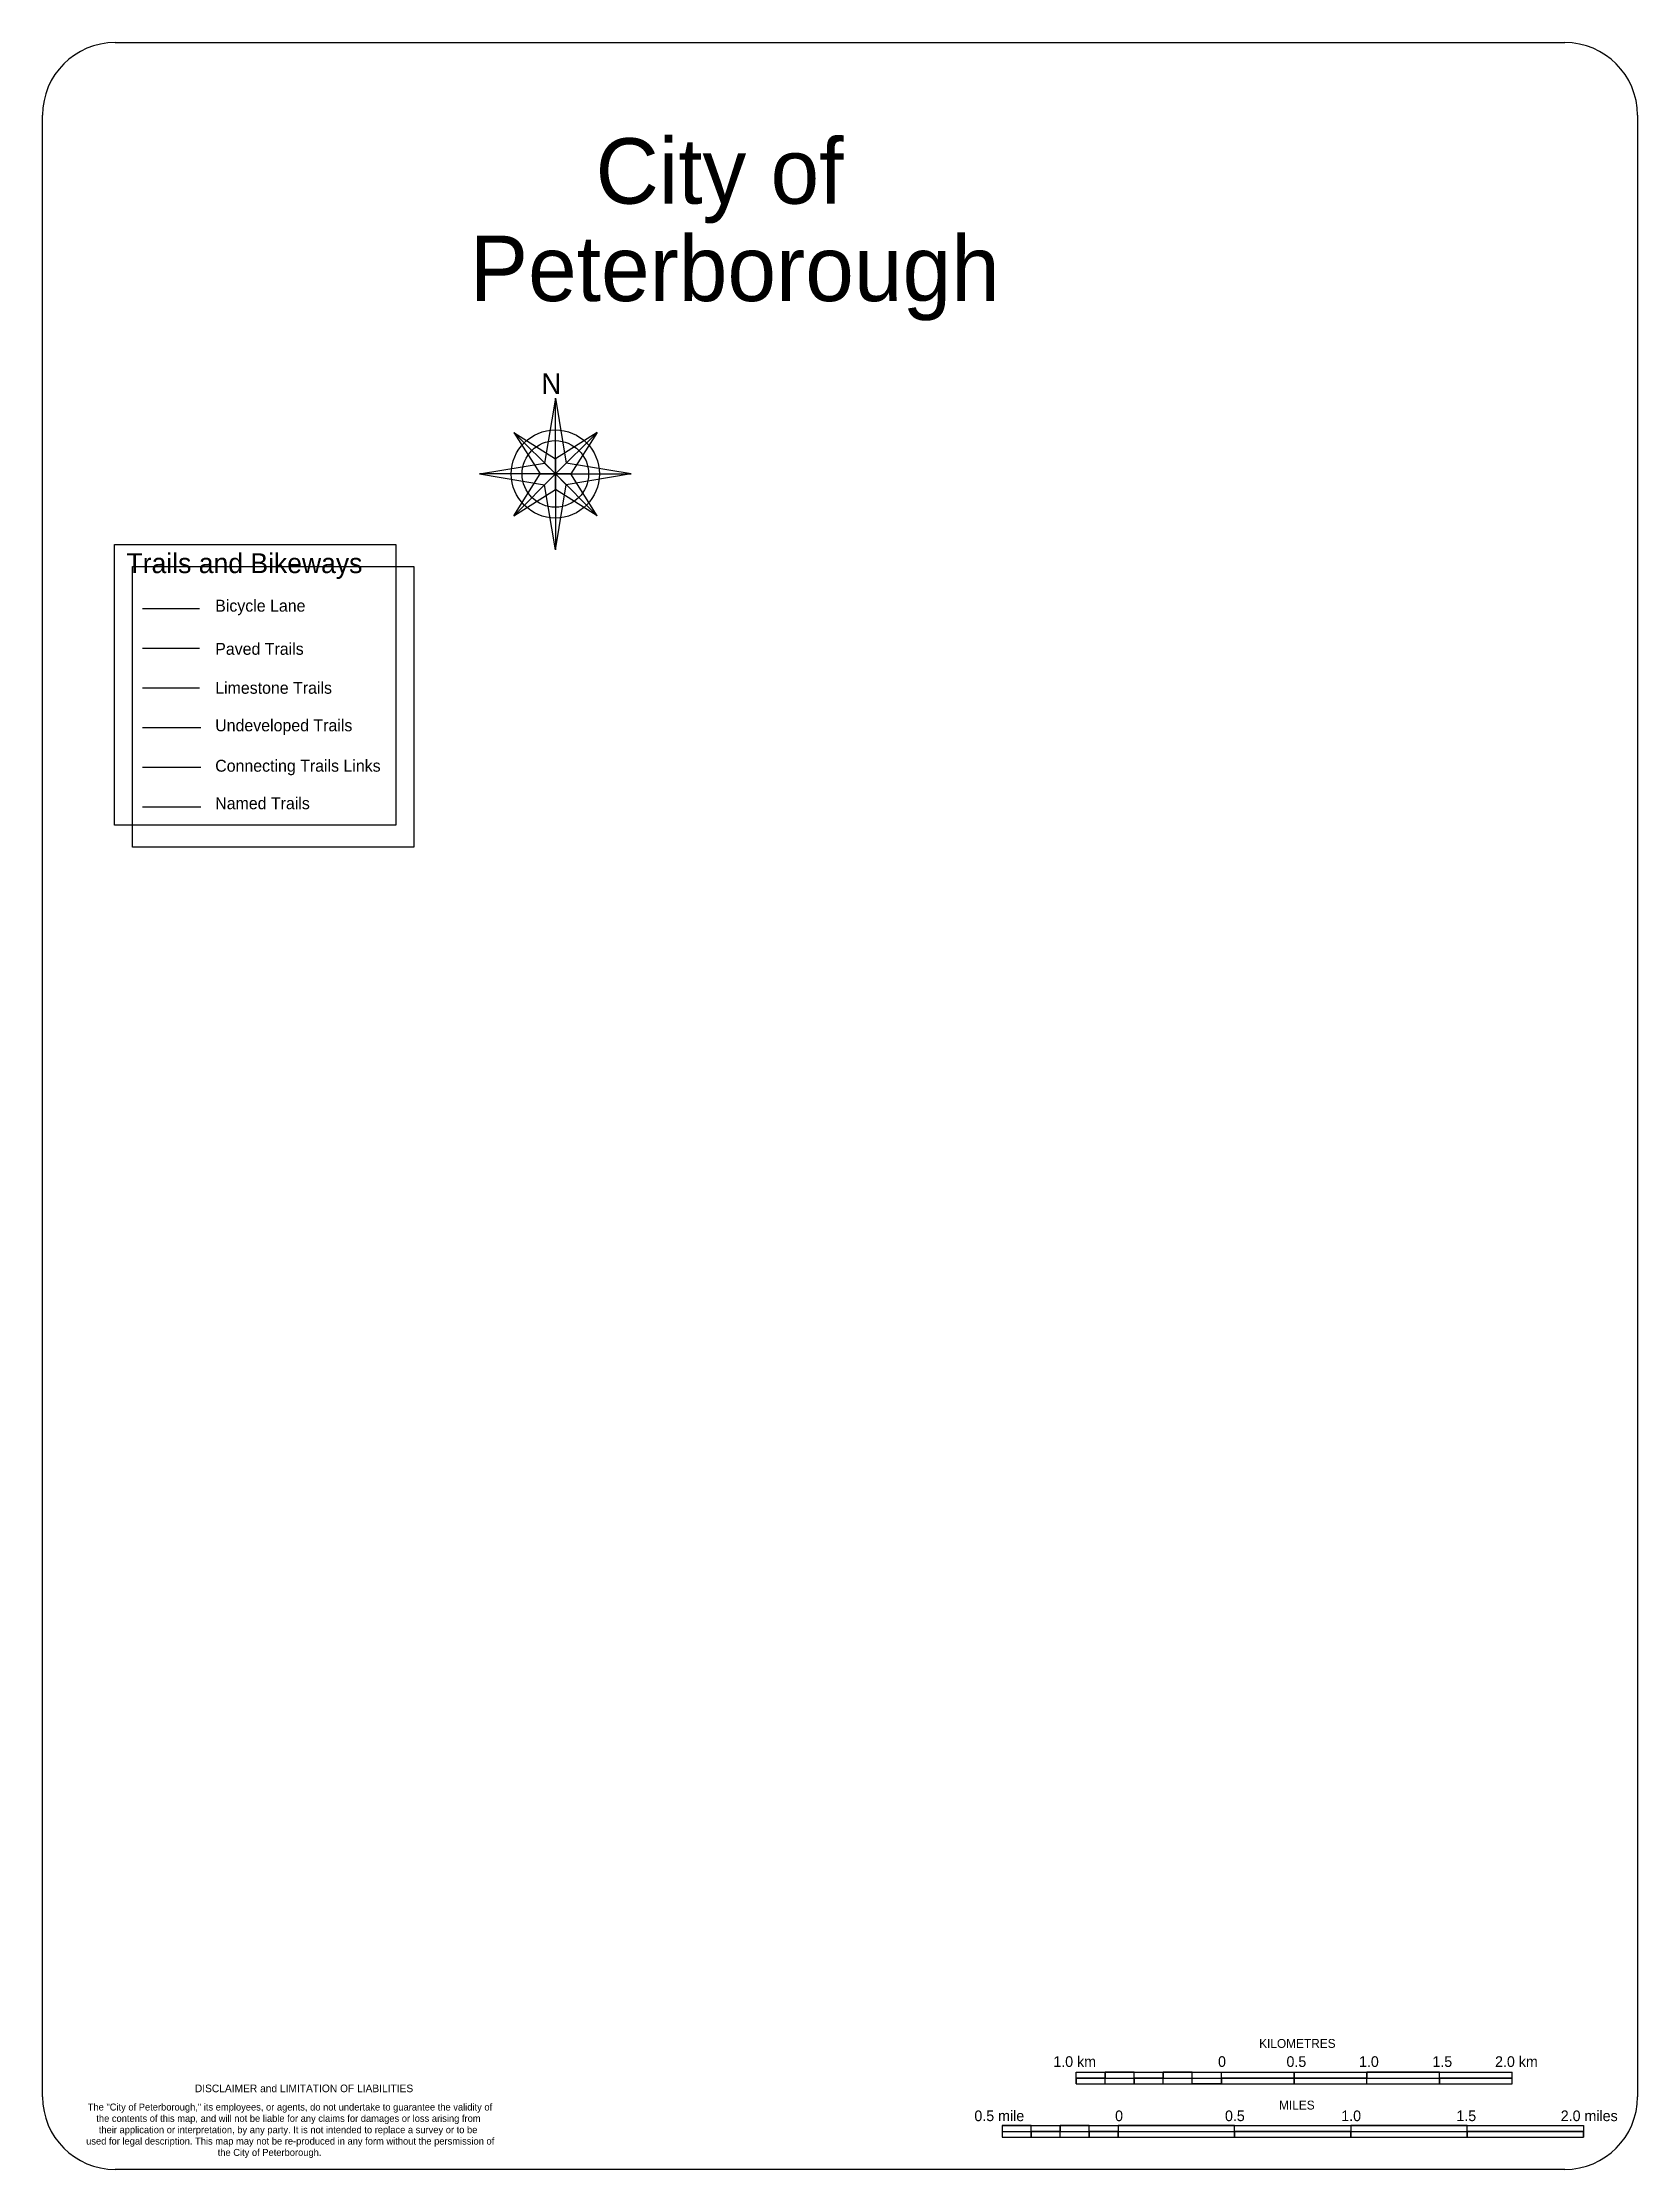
# Model space of a CAD drawing. Extents: x 714300 to 1577446, y 4912473 to 9776548.
# Drawn here: x 1566473 to 1577446, y 9761919 to 9776548 of the extents above; entities outside this region: 3.
import ezdxf

# ---------------------------------------------------------------- set-up
doc = ezdxf.new("R2010")
doc.units = 0
for name, color, linetype in [('dumps', 7, 'Continuous'), ('gvnt buildings', 7, 'Continuous'), ('Local-inln-MED', 7, 'Continuous'), ('private road', 7, 'Continuous'), ('retirement homes', 7, 'Continuous'), ('Rotary_Plan', 7, 'Continuous'), ('Ward 4 text', 7, 'Continuous'), ('warfs', 7, 'Continuous')]:
    doc.layers.add(name, color=color, linetype=linetype)

msp = doc.modelspace()

# ---------------------------------------------------------------- linework, layer by layer
at = {"layer": 'dumps'}
for p, q in [((1573583, 9762587), (1576583, 9762587)), ((1573583, 9762507), (1573583, 9762587)), ((1573583, 9762547), (1576583, 9762547)), ((1573583, 9762507), (1576583, 9762507)), ((1573783, 9762507), (1573783, 9762587)), ((1573783, 9762547), (1573783, 9762547)), ((1573983, 9762507), (1573983, 9762587)), ((1573983, 9762547), (1573983, 9762547)), ((1574183, 9762507), (1574183, 9762587)), ((1574183, 9762547), (1574183, 9762547)), ((1574383, 9762507), (1574383, 9762587)), ((1574383, 9762547), (1574383, 9762547)), ((1574583, 9762507), (1574583, 9762587)), ((1574583, 9762547), (1574583, 9762547)), ((1575083, 9762507), (1575083, 9762587)), ((1575083, 9762547), (1575083, 9762547)), ((1575583, 9762507), (1575583, 9762587)), ((1575583, 9762547), (1575583, 9762547)), ((1576083, 9762507), (1576083, 9762587)), ((1576083, 9762547), (1576083, 9762547)), ((1576583, 9762507), (1576583, 9762587)), ((1573074, 9762220), (1577074, 9762220)), ((1573074, 9762220), (1573074, 9762141)), ((1573274, 9762220), (1573074, 9762220)), ((1573074, 9762220), (1573074, 9762180)), ((1573274, 9762141), (1573274, 9762220)), ((1573274, 9762180), (1573274, 9762220)), ((1573474, 9762141), (1573474, 9762220)), ((1573674, 9762220), (1573474, 9762220)), ((1573474, 9762220), (1573474, 9762180)), ((1573674, 9762141), (1573674, 9762220)), ((1573674, 9762180), (1573674, 9762220)), ((1573874, 9762220), (1573874, 9762141)), ((1574674, 9762220), (1573874, 9762220)), ((1573874, 9762220), (1573874, 9762180)), ((1574674, 9762141), (1574674, 9762220)), ((1574674, 9762180), (1574674, 9762220)), ((1575474, 9762220), (1575474, 9762141)), ((1576274, 9762220), (1575474, 9762220)), ((1575474, 9762220), (1575474, 9762180)), ((1576274, 9762141), (1576274, 9762220)), ((1576274, 9762180), (1576274, 9762220)), ((1577074, 9762220), (1577074, 9762141)), ((1573074, 9762180), (1573474, 9762180)), ((1573074, 9762180), (1573274, 9762180)), ((1573074, 9762141), (1577074, 9762141)), ((1573474, 9762180), (1573274, 9762180)), ((1573274, 9762180), (1573274, 9762141)), ((1573274, 9762141), (1573474, 9762141)), ((1573474, 9762180), (1573874, 9762180)), ((1573474, 9762180), (1573674, 9762180)), ((1573474, 9762141), (1573474, 9762180)), ((1573874, 9762180), (1573674, 9762180)), ((1573674, 9762180), (1573674, 9762141)), ((1573674, 9762141), (1573874, 9762141)), ((1573874, 9762180), (1574674, 9762180)), ((1573874, 9762180), (1577074, 9762180)), ((1573874, 9762141), (1573874, 9762180)), ((1575474, 9762180), (1574674, 9762180)), ((1574674, 9762180), (1574674, 9762141)), ((1574674, 9762141), (1575474, 9762141)), ((1575474, 9762141), (1575474, 9762180)), ((1575474, 9762180), (1576274, 9762180)), ((1577074, 9762180), (1576274, 9762180)), ((1576274, 9762180), (1576274, 9762141)), ((1576274, 9762141), (1577074, 9762141)), ((1577074, 9762141), (1577074, 9762180))]:
    msp.add_line(p, q, dxfattribs=at)
for points in [[(1573583, 9762507), (1573783, 9762507), (1573783, 9762547), (1573583, 9762547)], [(1573783, 9762547), (1573983, 9762547), (1573983, 9762587), (1573783, 9762587)], [(1573983, 9762547), (1574183, 9762547), (1574183, 9762547), (1573983, 9762547)], [(1573983, 9762507), (1574183, 9762507), (1574183, 9762547), (1573983, 9762547)], [(1574183, 9762547), (1574383, 9762547), (1574383, 9762587), (1574183, 9762587)], [(1574383, 9762547), (1574583, 9762547), (1574583, 9762507), (1574383, 9762507)], [(1574583, 9762587), (1575083, 9762587), (1575083, 9762547), (1574583, 9762547)], [(1575083, 9762507), (1575583, 9762507), (1575583, 9762547), (1575083, 9762547)], [(1575583, 9762547), (1576083, 9762547), (1576083, 9762587), (1575583, 9762587)], [(1576083, 9762507), (1576583, 9762507), (1576583, 9762547), (1576083, 9762547)]]:
    msp.add_lwpolyline(points, close=True, dxfattribs=at)
at = {"layer": 'gvnt buildings'}
for points in [[(1566973, 9776548), (1576946, 9776548)], [(1566473, 9762419), (1566473, 9776048)], [(1577446, 9776048), (1577446, 9762419)], [(1576946, 9761919), (1566973, 9761919)]]:
    msp.add_lwpolyline(points, dxfattribs=at)
for centre, start, end in [((1566973, 9776048), 90, 180), ((1576946, 9776048), 0, 90), ((1566973, 9762419), 180, 270), ((1576946, 9762419), 270, 0)]:
    msp.add_arc(centre, 500, start, end, dxfattribs=at)
at = {"layer": 'Local-inln-MED'}
msp.add_lwpolyline([(1567093, 9772945), (1569028, 9772945), (1569028, 9771015), (1567093, 9771015)], close=True, dxfattribs=at)
at = {"layer": 'private road'}
for p, q in [((1567160, 9772655), (1567552, 9772655)), ((1567160, 9772382), (1567552, 9772382)), ((1567160, 9772110), (1567552, 9772110)), ((1567160, 9771837), (1567562, 9771837)), ((1567160, 9771564), (1567562, 9771564))]:
    msp.add_line(p, q, dxfattribs=at)
msp.add_lwpolyline([(1566969, 9773096), (1568904, 9773096), (1568904, 9771166), (1566969, 9771166)], close=True, dxfattribs=at)
at = {"layer": 'Rotary_Plan'}
for points in [[(716074, 4915507), (716060, 4915622), (716049, 4915766), (716055, 4915894), (716071, 4916016), (716113, 4916155), (716145, 4916294), (716177, 4916438), (716215, 4916571), (716247, 4916710), (716279, 4916859), (716321, 4916971), (716390, 4917088), (716460, 4917179), (716524, 4917259), (716623, 4917353)], [(715527, 4914346), (715616, 4914413), (715658, 4914441), (715689, 4914454), (715724, 4914468), (715762, 4914481), (715799, 4914494), (715845, 4914511), (715889, 4914534), (715975, 4914608), (716028, 4914688), (716055, 4914790), (716060, 4914912), (716071, 4915008), (716087, 4915168), (716103, 4915280), (716103, 4915382), (716083, 4915460)], [(714306, 4912473), (714300, 4912654), (714320, 4912750), (714376, 4912856), (714688, 4913221), (714738, 4913291), (714762, 4913335), (715046, 4913881), (715112, 4913987), (715265, 4914140), (715434, 4914276), (715466, 4914300)]]:
    msp.add_lwpolyline(points, dxfattribs=at)
at = {"layer": 'Ward 4 text'}
msp.add_line((1567160, 9771291), (1567562, 9771291), dxfattribs=at)
at = {"layer": 'warfs'}
for points in [[(1570001, 9773581), (1570001, 9774103), (1569927, 9773656)], [(1570001, 9773581), (1570001, 9774103), (1570076, 9773656)], [(1570001, 9773581), (1569715, 9773867), (1570001, 9773686)], [(1570001, 9773581), (1569715, 9773867), (1569896, 9773581)], [(1570001, 9773581), (1570288, 9773867), (1570107, 9773581)], [(1570001, 9773581), (1570288, 9773867), (1570001, 9773686)], [(1570001, 9773581), (1569480, 9773581), (1569927, 9773656)], [(1570001, 9773581), (1570523, 9773581), (1570076, 9773656)], [(1570001, 9773581), (1569480, 9773581), (1569927, 9773506)], [(1570001, 9773581), (1569715, 9773294), (1569896, 9773581)], [(1570001, 9773581), (1569715, 9773294), (1570001, 9773475)], [(1570001, 9773581), (1570001, 9773059), (1569927, 9773506)], [(1570001, 9773581), (1570288, 9773294), (1570001, 9773475)], [(1570001, 9773581), (1570288, 9773294), (1570107, 9773581)], [(1570001, 9773581), (1570001, 9773059), (1570076, 9773506)], [(1570001, 9773581), (1570523, 9773581), (1570076, 9773506)]]:
    msp.add_lwpolyline(points, close=True, dxfattribs=at)
for radius in [303, 229]:
    msp.add_circle((1570001, 9773581), radius, dxfattribs=at)

# ---------------------------------------------------------------- texts
at = {"layer": 'dumps'}
for s, height, p in [('KILOMETRES', 61, (1574843, 9762755)), ('0', 73.2, (1574560, 9762624)), ('MILES', 61, (1574980, 9762331)), ('0', 73.2, (1573852, 9762251))]:
    msp.add_text(s, height=height, rotation=360, dxfattribs=at).set_placement(p)
for s, p in [('1.0 km', (1573427, 9762624)), ('0.5', (1575031, 9762624)), ('1.0', (1575530, 9762624)), ('1.5', (1576035, 9762624)), ('2.0 km', (1576466, 9762624)), ('0.5 mile', (1572884, 9762251)), ('0.5', (1574608, 9762251)), ('1.0', (1575408, 9762251)), ('1.5', (1576200, 9762251)), ('2.0 miles', (1576918, 9762251))]:
    msp.add_text(s, height=73.2, dxfattribs=at).set_placement(p)
at = {"layer": 'private road'}
for s, height, p in [('Trails and Bikeways', 136.46, (1567051, 9772899)), ('Bicycle Lane', 81.87, (1567661, 9772634)), ('Paved Trails', 81.87, (1567661, 9772337)), ('Limestone Trails', 81.87, (1567661, 9772069)), ('Undeveloped Trails', 81.87, (1567661, 9771811)), ('Connecting Trails Links', 81.87, (1567661, 9771533)), ('Named Trails', 81.87, (1567661, 9771275))]:
    msp.add_text(s, height=height, dxfattribs=at).set_placement(p)
at = {"layer": 'retirement homes'}
for s, height, p in [('City of', 450, (1570278, 9775440)), ('Peterborough', 450, (1569412, 9774770)), ('DISCLAIMER and LIMITATION OF LIABILITIES', 52.5, (1567521, 9762450)), ('The "City of Peterborough," its employees, or agents, do not undertake to guarantee the validity of ', 48, (1566784, 9762324)), ('the contents of this map, and will not be liable for any claims for damages or loss arising from ', 48, (1566843, 9762246)), ('their application or interpretation, by any party. It is not intended to replace a survey or to be ', 48, (1566860, 9762168)), ('used for legal description. This map may not be re-produced in any form without the persmission of ', 48, (1566773, 9762090)), ('the City of Peterborough.', 48, (1567678, 9762012))]:
    msp.add_text(s, height=height, dxfattribs=at).set_placement(p)
at = {"layer": 'warfs'}
msp.add_text('N', height=143, dxfattribs=at).set_placement((1569904, 9774131))

doc.saveas('drawing.dxf')
